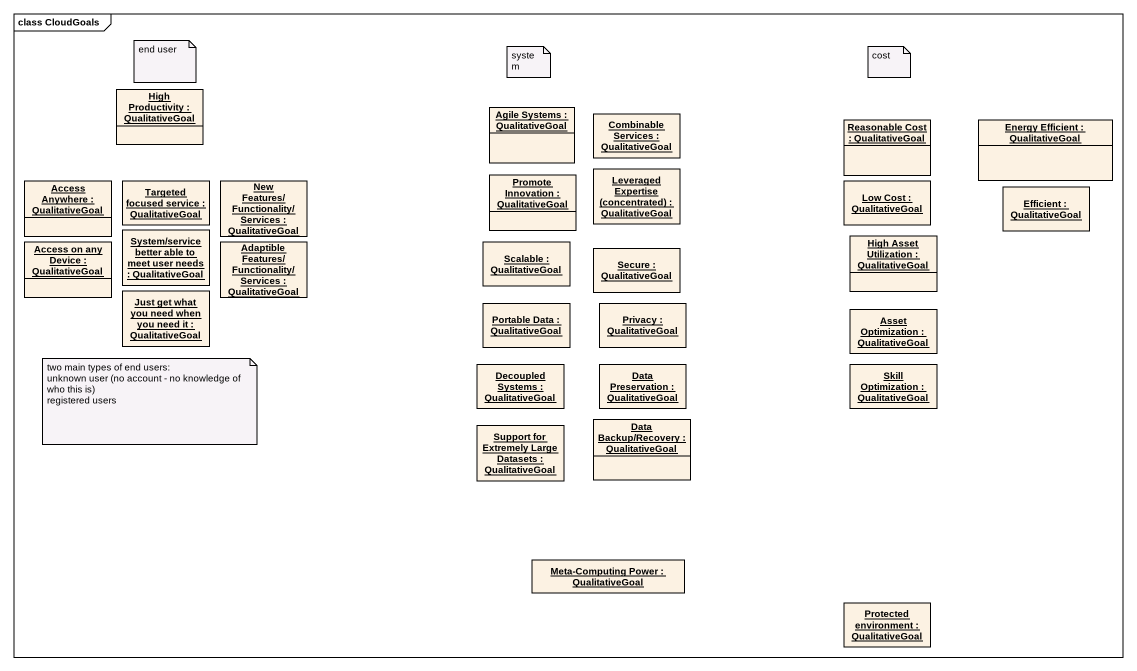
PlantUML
@startuml
mainframe class CloudGoals
hide circle
hide empty members
object "High Productivity : QualitativeGoal" as High_Productivity
object "Agile Systems : QualitativeGoal" as Agile_Systems
object "Combinable Services : QualitativeGoal" as Combinable_Services
object "Reasonable Cost : QualitativeGoal" as Reasonable_Cost
object "Energy Efficient : QualitativeGoal" as Energy_Efficient
object "Access Anywhere : QualitativeGoal" as Access_Anywhere
object "Targeted focused service : QualitativeGoal" as Targeted_focused_service
object "New Features/Functionality/Services : QualitativeGoal" as New_Features_Functionality
object "Promote Innovation : QualitativeGoal" as Promote_Innovation
object "Leveraged Expertise (concentrated) : QualitativeGoal" as Leveraged_Expertise
object "Low Cost : QualitativeGoal" as Low_Cost
object "Efficient : QualitativeGoal" as Efficient
object "System/service better able to meet user needs : QualitativeGoal" as System_service_better_able
object "High Asset Utilization : QualitativeGoal" as High_Asset_Utilization
object "Access on any Device : QualitativeGoal" as Access_on_any_Device
object "Adaptible Features/Functionality/Services : QualitativeGoal" as Adaptible_Features
object "Scalable : QualitativeGoal" as Scalable
object "Secure : QualitativeGoal" as Secure
object "Just get what you need when you need it : QualitativeGoal" as Just_get_what_you_need_when
object "Portable Data : QualitativeGoal" as Portable_Data
object "Privacy : QualitativeGoal" as Privacy
object "Asset Optimization : QualitativeGoal" as Asset_Optimization
object "Decoupled Systems : QualitativeGoal" as Decoupled_Systems
object "Data Preservation : QualitativeGoal" as Data_Preservation
object "Skill Optimization : QualitativeGoal" as Skill_Optimization
object "Support for Extremely Large Datasets : QualitativeGoal" as Support_for_Extremely_Large
object "Data Backup/Recovery : QualitativeGoal" as Data_Backup_Recovery
object "Meta-Computing Power : QualitativeGoal" as Meta_Computing_Power
object "Protected environment : QualitativeGoal" as Protected_environment
note as N1
  end user
end note
note as N2
  system
end note
note as N3
  cost
end note
note as N4
  two main types of end users:
  unknown user (no account - no knowledge of who this is)
  registered users
end note
@enduml
